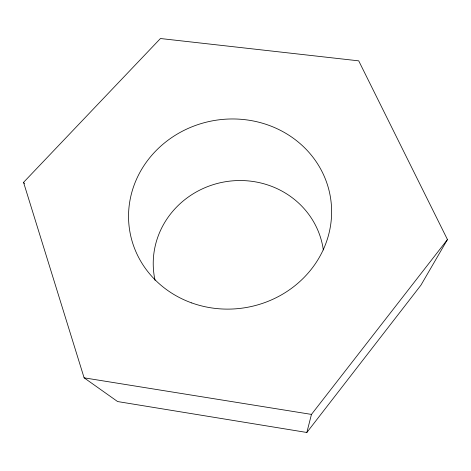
<?xml version="1.0" encoding="UTF-8"?>
<svg xmlns="http://www.w3.org/2000/svg" width="471" height="471" viewBox="0 0 471 471"><rect width="100%" height="100%" fill="white"/><g stroke="black" fill="none" stroke-linecap="round" stroke-linejoin="round"><path stroke-width="0.71" d="M306.845 432.478L311.461 414.409L447.45 239.551L358.719 60.847L160.446 38.522L23.55 182.365L84.115 377.83L117.603 401.551L306.845 432.478L420.921 285.19L447.45 239.551M84.115 377.83L311.461 414.409M23.55 182.365L24.451 183.531M155.059 280.333A85.557 81.507 -10.1 0 1 224.161 181.959A85.557 81.507 -10.1 0 1 323.336 249.954M191.756 302.93A101.748 94.859 -10.1 0 0 330.683 198.821A101.748 94.859 -10.1 0 0 167.817 140.37A101.748 94.859 -10.1 0 0 191.756 302.93"/></g></svg>
